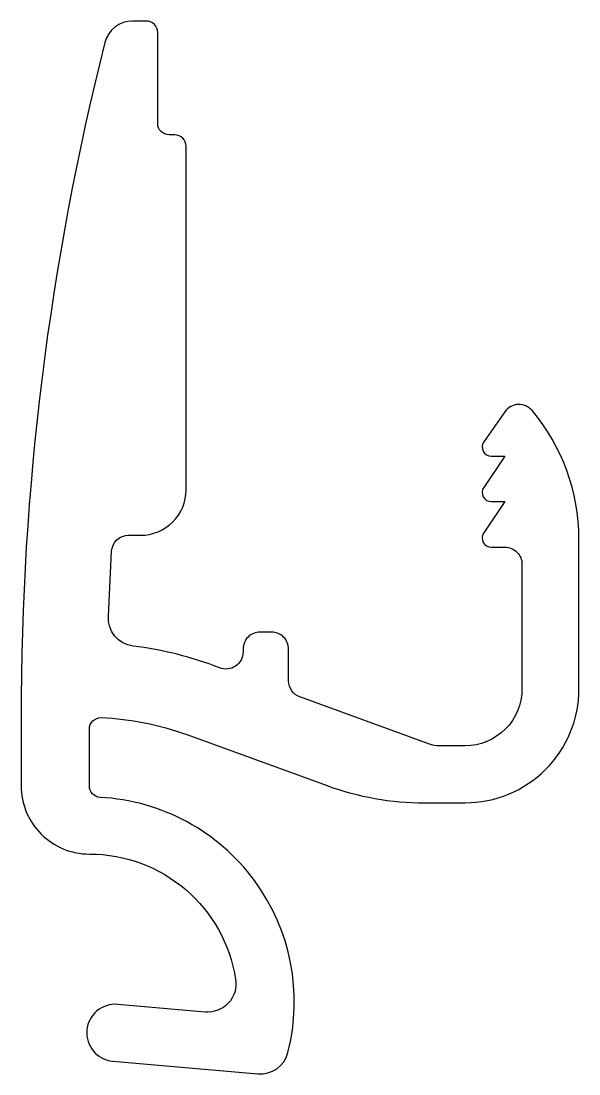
# Model space of a CAD drawing. Extents: x 268.3 to 278.1, y 252.8 to 271.3.
import ezdxf

# ---------------------------------------------------------------- set-up
doc = ezdxf.new("R2010")
doc.units = 0
doc.layers.add('SAHIN', color=5, linetype='CONTINUOUS')

msp = doc.modelspace()

# ---------------------------------------------------------------- linework, layer by layer
at = {"layer": 'SAHIN'}
msp.add_lwpolyline([(271.166, 263.086), (271.166, 269.122, 0.414214), (270.966, 269.322), (270.866, 269.322, -0.414214), (270.666, 269.522), (270.666, 271.122, 0.414214), (270.466, 271.322), (270.223, 271.322, 0.343612), (269.738, 270.944, 0.061826), (268.266, 259.086), (268.266, 257.886, 0.414214), (269.466, 256.686, -0.370039), (272.036, 254.483, -0.486504), (271.498, 253.909), (269.964, 254.043, 0.999999), (269.877, 253.047), (269.877, 253.047), (272.427, 252.824, 0.367532), (272.955, 253.198, 0.473044), (269.656, 257.681, -0.398875), (269.466, 257.881), (269.466, 258.882, -0.426474), (269.675, 259.082, -0.077), (271.176, 258.785), (273.641, 257.888, 0.087491), (275.351, 257.586), (276.066, 257.586, 0.414214), (278.066, 259.586), (278.066, 262.223, 0.176949), (277.242, 264.48, 0.492362), (276.767, 264.458), (276.395, 263.928, 0.606816), (276.526, 263.676), (276.765, 263.676), (276.394, 263.127, 0.601421), (276.526, 262.877), (276.766, 262.877), (276.394, 262.327, 0.601415), (276.526, 262.077), (276.766, 262.077, -0.414214), (277.066, 261.777), (277.066, 259.586, -0.414214), (276.066, 258.586), (275.611, 258.586, -0.087468), (275.44, 258.617), (273.164, 259.445, -0.315295), (272.966, 259.727), (272.966, 260.286, 0.414214), (272.666, 260.586), (272.466, 260.586, 0.414214), (272.166, 260.286), (272.166, 260.236, -0.533566), (271.752, 259.959, 0.061168), (270.237, 260.339, -0.395815), (269.8, 260.866), (269.857, 262.005, -0.396128), (270.156, 262.286), (270.366, 262.286, 0.414214)], format="xyb", close=True, dxfattribs=at)

doc.saveas('drawing.dxf')
